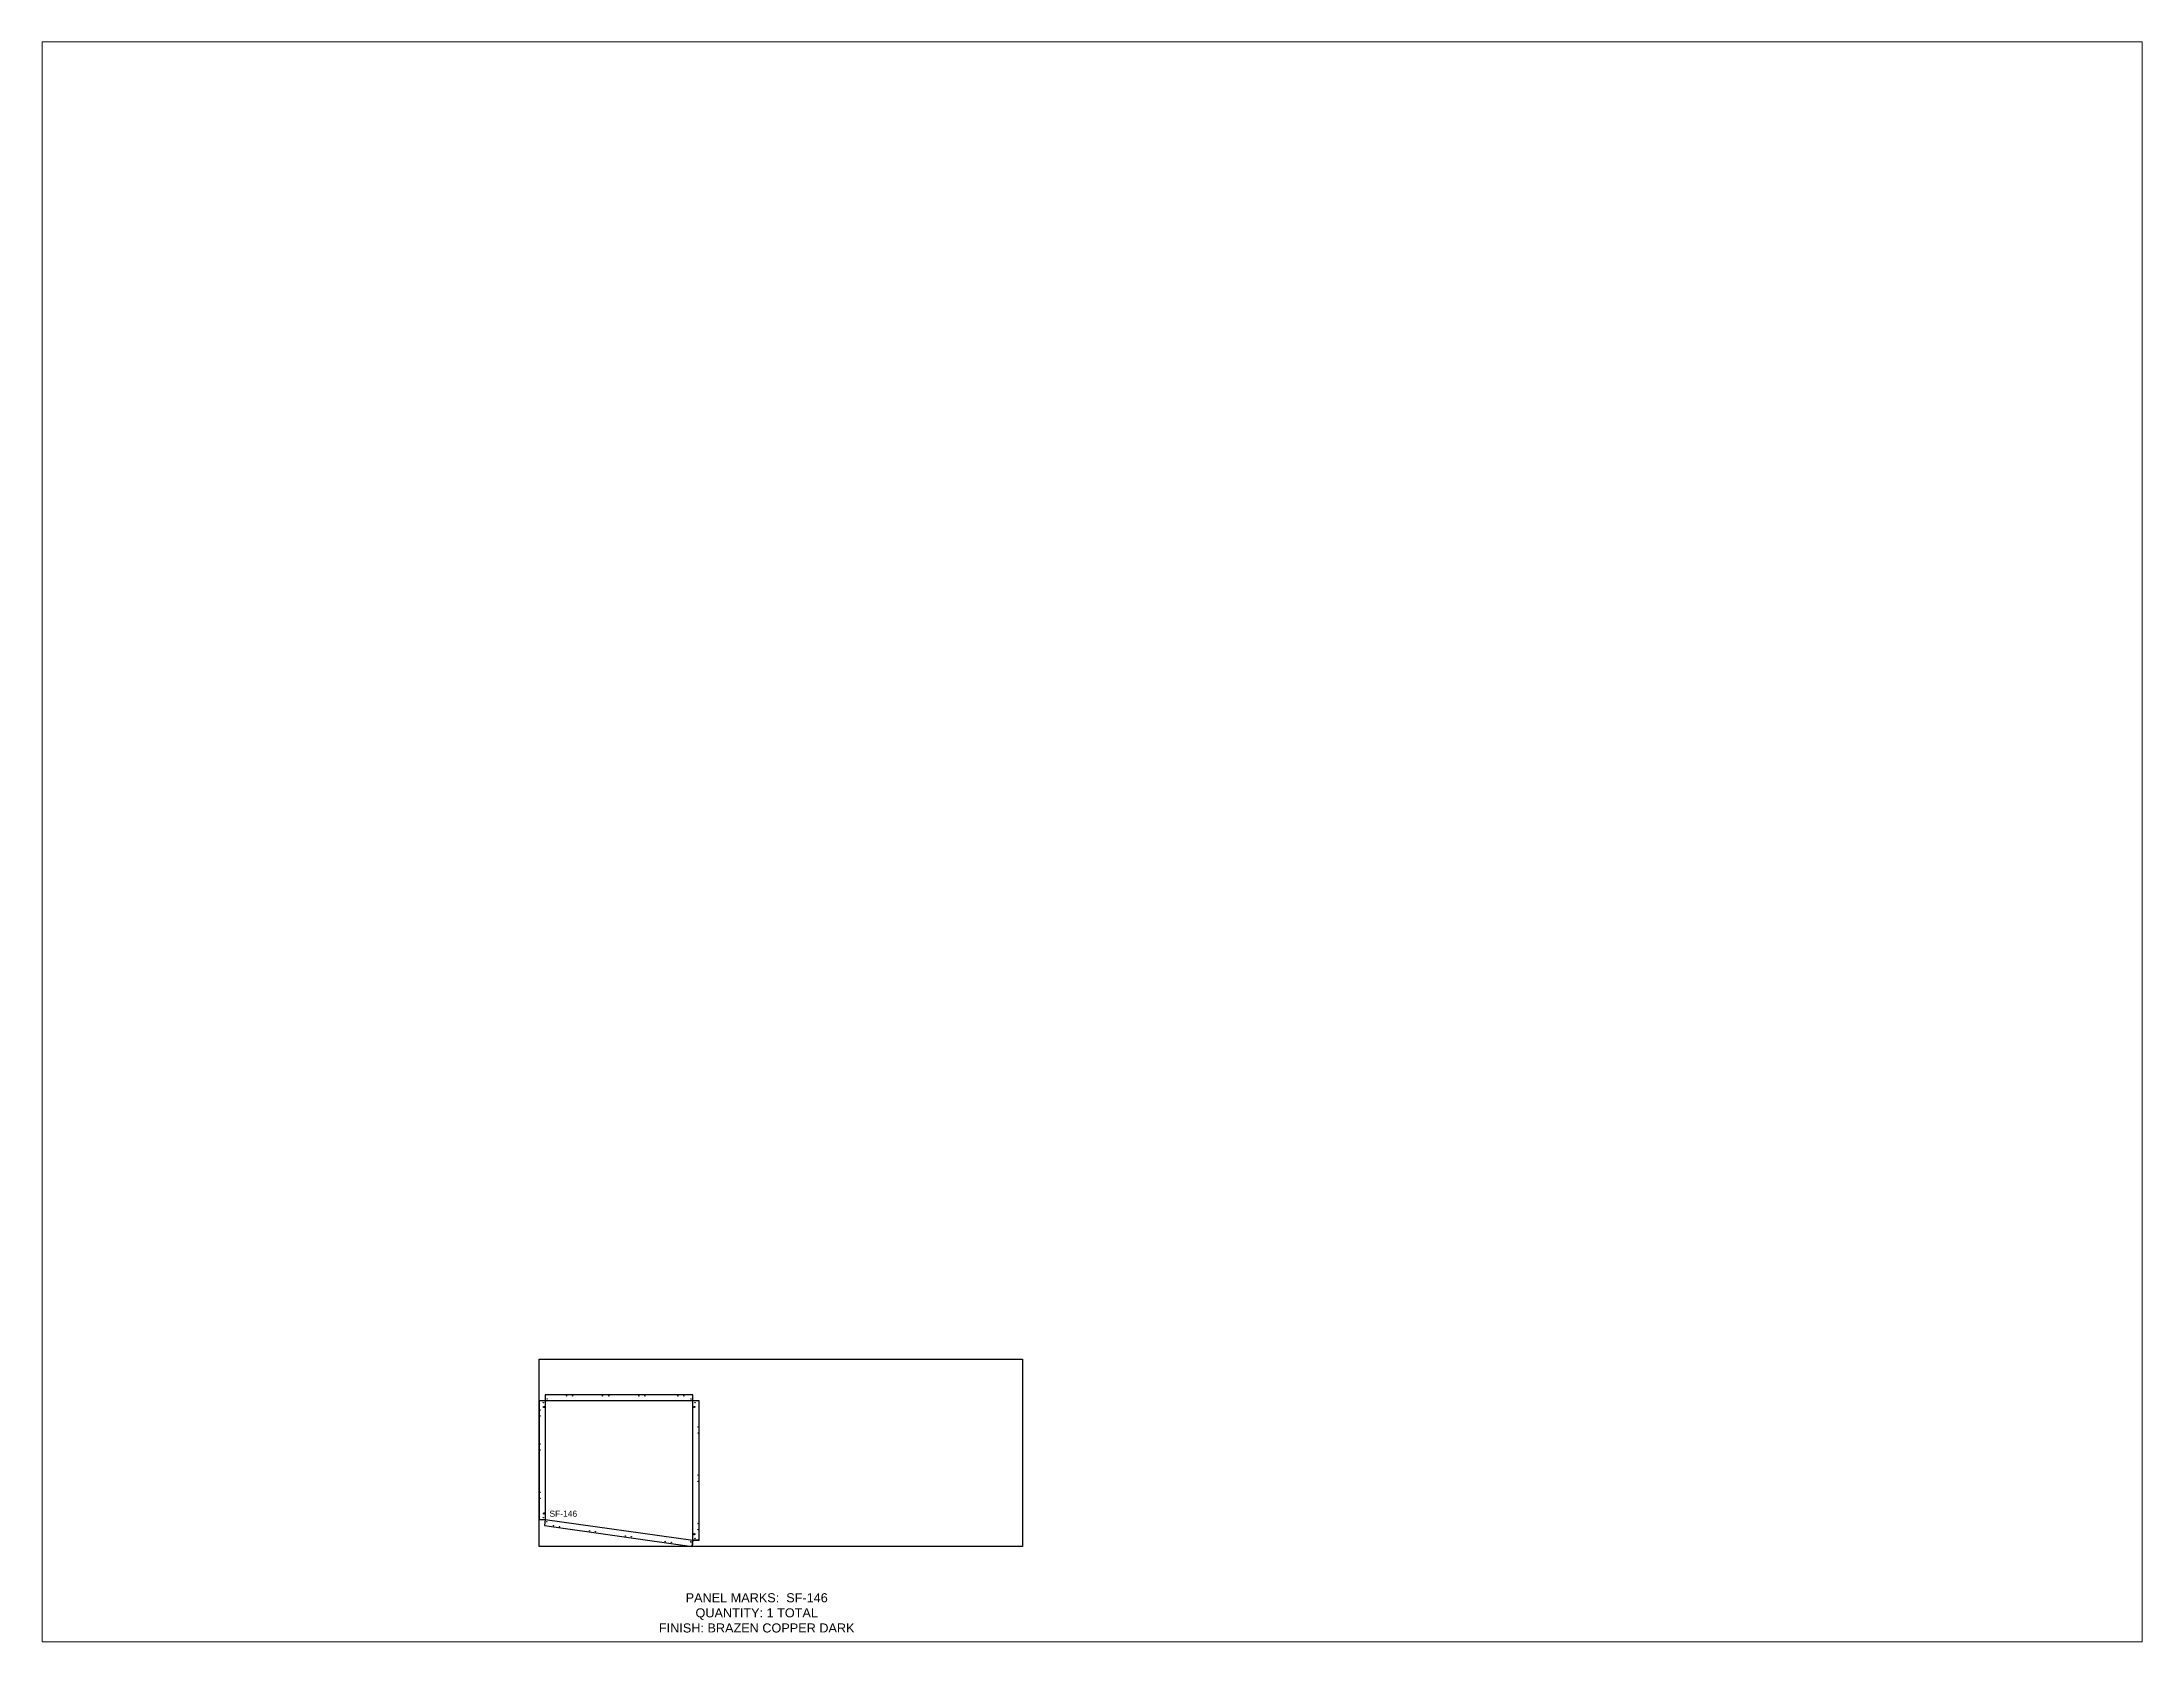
# Paper-space layout 'Layout1' of a CAD drawing. Header units: inches. Extents: x 1.05 to 9.45, y 0.8 to 7.2.
# The model-space entities are those that its viewports show. They can reach past a viewport. Long polylines and large blocks are cut down to what shows.
import ezdxf

# ---------------------------------------------------------------- set-up
doc = ezdxf.new("R2010")
doc.units = ezdxf.units.IN
doc.header["$MEASUREMENT"] = 0
doc.linetypes.add('HIDDEN', pattern=[0.375, 0.25, -0.125])
doc.linetypes.add('PHANTOM', pattern=[2.5, 1.25, -0.25, 0.25, -0.25, 0.25, -0.25])
for name, color, linetype in [('CUT', 7, 'Continuous'), ('DIMS', 1, 'Continuous'), ('HOLES', 6, 'Continuous'), ('ROUT', 1, 'HIDDEN'), ('SHEET', 5, 'PHANTOM'), ('TEXT', 2, 'PHANTOM'), ('V135', 4, 'HIDDEN'), ('WEEPS', 3, 'HIDDEN')]:
    doc.layers.add(name, color=color, linetype=linetype)
doc.styles.get("Standard").update_dxf_attribs({"font": 'arial.ttf'})

msp = doc.modelspace()

# ---------------------------------------------------------------- linework, layer by layer
at = {"layer": 'CUT', "ltscale": 0.25}
msp.add_lwpolyline([(53.01, 2.04), (53.01, 48.15), (50.95, 48.15), (50.95, 50.21), (2.06, 50.21), (2.06, 48.15), (0, 48.15), (0, 8.91), (2.06, 8.91), (1.78, 6.87), (50.66, 0), (50.95, 2.04)], close=True, dxfattribs=at)
at = {"layer": 'HOLES', "ltscale": 0.25}
for centre in [(2.69, 48.78), (9.06, 49.84), (11.06, 49.84), (21.06, 49.84), (23.06, 49.84), (33.06, 49.84), (35.06, 49.84), (45.95, 49.84), (47.95, 49.84), (50.33, 48.78), (0.38, 45.15), (0.38, 43.15), (1.44, 47.53), (51.58, 47.53), (52.64, 39.58), (52.64, 37.58), (0.38, 33.91), (0.38, 31.91), (52.64, 23.58), (52.64, 21.58), (0.38, 17.92), (0.38, 15.92), (1.44, 9.54), (2.59, 8.21), (52.64, 7.58), (4.8, 6.82), (6.78, 6.55), (16.68, 5.15), (18.66, 4.88), (28.56, 3.48), (30.55, 3.21), (41.8, 1.62), (43.79, 1.35), (50.25, 1.51), (51.58, 2.67), (52.64, 5.58)]:
    msp.add_circle(centre, 0.0625, dxfattribs=at)
at = {"layer": 'ROUT', "ltscale": 0.25}
msp.add_line((53.01, 48.15), (0, 48.15), dxfattribs=at)
for points in [[(0, 8.91), (2.06, 8.91), (50.95, 2.04), (50.95, 50.21)], [(2.06, 50.21), (2.06, 8.91), (1.78, 6.87)]]:
    msp.add_lwpolyline(points, dxfattribs=at)
at = {"layer": 'SHEET'}
msp.add_lwpolyline([(0, 62), (160, 62), (160, 0), (0, 0)], close=True, dxfattribs=at)
at = {"layer": 'V135', "ltscale": 0.25}
msp.add_lwpolyline([(53.01, 2.04), (50.95, 2.04), (50.66, 0)], dxfattribs=at)
at = {"layer": 'WEEPS', "ltscale": 0.25}
for centre in [(1.66, 46.15), (51.36, 46.15), (1.66, 10.91), (51.36, 4.04)]:
    msp.add_circle(centre, 0.188, dxfattribs=at)

# ---------------------------------------------------------------- texts
at = {"layer": 'DIMS', "ltscale": 0.25, "insert": (8.04, 11.83), "char_height": 2, "attachment_point": 2}
msp.add_mtext_dynamic_manual_height_columns('SF-146', width=3.0859, gutter_width=10, heights=[2.07], dxfattribs=at)
at = {"layer": 'TEXT', "insert": (72.05, -22.01), "char_height": 3, "attachment_point": 5}
msp.add_mtext_dynamic_manual_height_columns('\\pxt44;PANEL MARKS:  SF-146\\P\\ptz;QUANTITY: 1 TOTAL\\PFINISH: BRAZEN COPPER DARK', width=199.7409, gutter_width=1, heights=[0], dxfattribs=at)

psp = doc.layouts.get("Layout1")

# ---------------------------------------------------------------- viewports
at = {"layer": 'CUT'}
psp.add_viewport(center=(5.25, 4), size=(8.4, 6.4), view_center_point=(183.0157, 233.1318), view_height=529.538938, dxfattribs=at)

doc.saveas('drawing.dxf')
